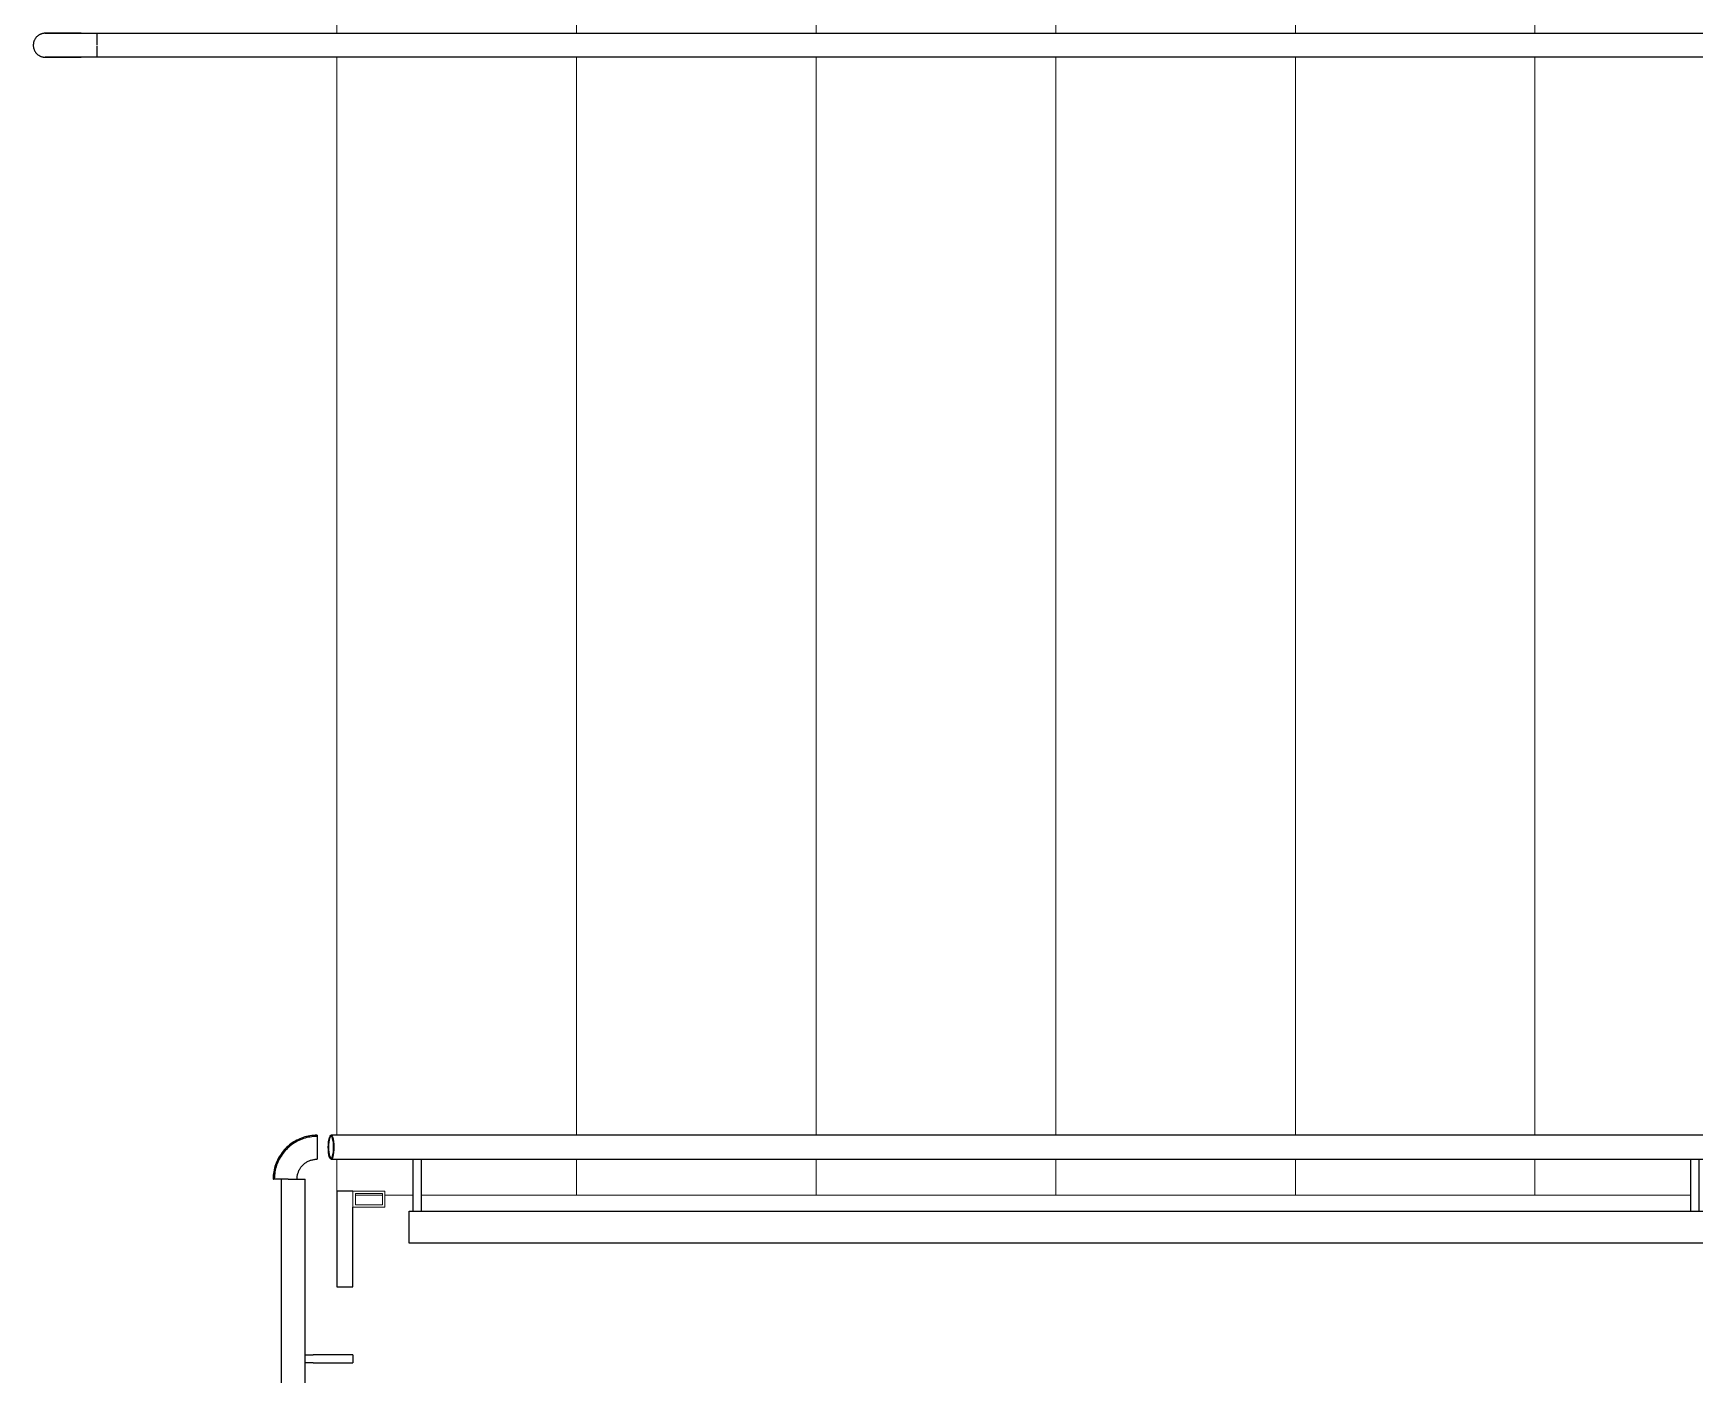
# Model space of a CAD drawing. Header units: millimetres. Extents: x -213536 to 1564669, y -45299 to 942238.
# Drawn here: x 526686 to 528766, y 530377 to 532057 of the extents above; entities that cross this region are included whole.
import ezdxf

# ---------------------------------------------------------------- set-up
doc = ezdxf.new("R2010")
doc.units = ezdxf.units.MM
for name, color, linetype, lineweight in [('0-1', 7, 'Continuous', 5), ('0-2', 7, 'Continuous', 9), ('3) ЖБ 4м', 3, 'Continuous', 30), ('Контуры', 7, 'Continuous', 9), ('Линии подступенков', 7, 'Continuous', 9), ('Линии свеса', 7, 'Continuous', 9), ('Ограждение-1', 7, 'Continuous', 25)]:
    doc.layers.add(name, color=color, linetype=linetype, lineweight=lineweight)
doc.layers.add('Ограждение-2', color=9, linetype='Continuous', lineweight=9, true_color=0x808080)
doc.layers.get('0-2').off()

# ---------------------------------------------------------------- blocks, each defined once
blk = doc.blocks.new('О_Элемент ограждения_Обод_Труба_ГОСТ 86451 - О_Элемент ограждения_Обод_Труба_ГОСТ 8645-68 2-33131217-АИ2_03_План отделки стен 3-го этажа _Часть 1_')
at = {"layer": 'Ограждение-2'}
for p, q in [((-1800, 20), (-1820, 20)), ((-1820, 20), (-1820, -20)), ((-1817, 17), (-1803, 17)), ((-1817, -17), (-1817, 17)), ((-1803, 17), (-1803, -17)), ((-1800, -20), (-1800, 20)), ((0, 20), (-20, 20)), ((-20, 20), (-20, -20)), ((-17, 17), (-3, 17)), ((-17, -17), (-17, 17)), ((-3, 17), (-3, -17)), ((0, -20), (0, 20)), ((-1820, -20), (-1800, -20)), ((-1803, -17), (-1817, -17)), ((-20, -20), (0, -20)), ((-3, -17), (-17, -17))]:
    blk.add_line(p, q, dxfattribs=at)
blk = doc.blocks.new('О_Полоса_Трапеция прямоугольная_Прокат_ГОСТ 1031 - Крепежная пластина-21434436-АИ2_03_План отделки стен 3-го этажа _Часть 1_')
at = {"layer": 'Ограждение-1'}
for p, q in [((97900, 85705), (97900, 85585)), ((97920, 85705), (97900, 85705)), ((97920, 85585), (97920, 85685)), ((97900, 85585), (97920, 85585))]:
    blk.add_line(p, q, dxfattribs=at)
blk = doc.blocks.new('О_Элемент поручня_Площадочный_Двухуровневый_ГОСТ 8732-78 - О_Элемент поручня_Площадочный_Двухуровневый_ГОСТ 8732-78 2-33683548-АИ2_03_План отделки стен 3-го этажа _Часть 1_')
at = {"layer": 'Ограждение-1'}
for p, q in [((310, 40), (0, 40)), ((0, 25), (0, 40)), ((0, 18.8), (0, 25)), ((0, 10), (310, 10))]:
    blk.add_line(p, q, dxfattribs=at)
at = {"layer": 'Ограждение-1', "flags": 128}
for points in [[(310, 40), (312.2, 40), (314.4, 40), (315.6, 40)], [(365, 40), (365, 40), (364.8, 40), (364.6, 40), (364.3, 40), (363.9, 40), (363.4, 40), (362.9, 40), (362.2, 40), (361.5, 40), (360.7, 40), (359.8, 40), (358.8, 40), (357.7, 40), (356.6, 40), (355.4, 40), (354.1, 40), (352.8, 40), (351.3, 40), (349.9, 40), (348.3, 40), (346.7, 40), (345, 40), (343.3, 40), (341.5, 40), (339.7, 40), (337.8, 40), (335.9, 40), (334, 40), (332, 40), (329.9, 40), (327.9, 40), (325.8, 40), (323.6, 40), (321.5, 40), (319.3, 40), (317.2, 40), (315, 40), (312.8, 40), (310.6, 40), (310, 40)], [(316.6, 40), (318.8, 40), (320.9, 40), (323.1, 40), (325.2, 40), (327.3, 40), (329.4, 40), (331.4, 40), (333.4, 40), (335.4, 40), (337.3, 40), (339.2, 40), (341.1, 40)], [(342.8, 40), (344.6, 40), (346.3, 40), (347.9, 40), (349.5, 40), (351, 40), (352.4, 40), (353.8, 40), (355.1, 40), (356.3, 40), (357.4, 40), (358.5, 40), (359.5, 40), (360.4, 40), (361.3, 40), (362, 40), (362.7, 40), (363.3, 40), (363.8, 40), (364.2, 40), (364.5, 40), (364.8, 40), (364.9, 40), (365, 40), (365, 40)], [(365, 40), (365.6, 40), (366.2, 40), (366.8, 39.9), (367.4, 39.8), (368, 39.7), (368.6, 39.6), (369.1, 39.4), (369.7, 39.2), (370.3, 39), (370.8, 38.8), (371.4, 38.6), (371.9, 38.3), (372.5, 38)], [(375.8, 35.5), (376.2, 35), (376.6, 34.6), (376.9, 34.1), (377.3, 33.6)], [(310, 10), (312.2, 10), (314.4, 10), (316.6, 10), (318.8, 10), (320.9, 10), (323.1, 10), (325.2, 10), (327.3, 10), (329.4, 10), (331.4, 10), (333.4, 10), (335.4, 10), (337.3, 10), (339.2, 10), (341.1, 10), (342.8, 10), (344.6, 10), (346.3, 10), (347.9, 10), (349.5, 10), (351, 10), (352.4, 10), (353.8, 10), (355.1, 10), (356.3, 10), (357.4, 10), (358.5, 10), (359.5, 10), (360.4, 10), (361.3, 10), (362, 10), (362.7, 10), (363.3, 10), (363.8, 10), (364.2, 10), (364.5, 10), (364.8, 10), (364.9, 10), (365, 10), (365, 10)], [(315, 10), (312.8, 10), (310.6, 10)], [(365, 10), (365, 10), (364.8, 10), (364.6, 10), (364.3, 10), (363.9, 10), (363.4, 10), (362.9, 10), (362.2, 10), (361.5, 10), (360.7, 10), (359.8, 10), (358.8, 10), (357.7, 10), (356.6, 10), (355.4, 10), (354.1, 10), (352.8, 10), (351.3, 10), (349.9, 10), (348.3, 10), (346.7, 10), (345, 10), (343.3, 10), (341.5, 10), (339.7, 10), (337.8, 10), (335.9, 10), (334, 10), (332, 10), (329.9, 10), (327.9, 10), (325.8, 10), (323.6, 10), (321.5, 10), (319.3, 10), (317.2, 10), (315.6, 10)], [(372.6, 12.1), (372.1, 11.8), (371.5, 11.5), (371, 11.2), (370.4, 11), (369.9, 10.8), (369.3, 10.6), (368.7, 10.5), (368.1, 10.3), (367.5, 10.2), (367, 10.1), (366.4, 10.1), (365.8, 10), (365.2, 10), (365, 10)], [(377.4, 16.5), (377, 16), (376.7, 15.6), (376.3, 15.1), (375.9, 14.7)]]:
    blk.add_lwpolyline(points, dxfattribs=at)
blk = doc.blocks.new('О_Кронштейн_Форма Г_Круг_ГОСТ 25902 - О_Кронштейн_Форма Г_Круг_ГОСТ 2590-2006-31482956-АИ2_03_План отделки стен 3-го этажа _Часть 1_')
at = {"layer": 'Ограждение-1'}
for p, q in [((97920, 85500), (97870, 85500)), ((97870, 85490), (97920, 85490)), ((97920, 85500), (97920, 85495)), ((97920, 85495), (97920, 85490))]:
    blk.add_line(p, q, dxfattribs=at)
at = {"layer": 'Ограждение-1', "flags": 128}
for points in [[(97860, 85500), (97860.9, 85500), (97861.9, 85500), (97862.8, 85500), (97863.8, 85500), (97864.8, 85500), (97865.8, 85500), (97866.7, 85500), (97867.7, 85500), (97868.7, 85500), (97869.7, 85500), (97870, 85500)], [(97865, 85490), (97864.1, 85490), (97863.1, 85490), (97862.1, 85490), (97861.2, 85490), (97860.3, 85490)], [(97870, 85490), (97869, 85490), (97868, 85490), (97867, 85490), (97866, 85490), (97865, 85490)]]:
    blk.add_lwpolyline(points, dxfattribs=at)
blk = doc.blocks.new('О_Элемент поручня_Загиб_Труба_ГОСТ 87321 - О_Элемент поручня_Загиб_Труба_ГОСТ 8732-78 2-31410517-АИ2_03_План отделки стен 3-го этажа _Часть 1_')
at = {"layer": 'Ограждение-1'}
for p, q in [((97875, 85775), (97875, 85745)), ((97875, 85774.5), (97875, 85775)), ((97875, 85745), (97875, 85745.5)), ((97820, 85720), (97820.5, 85720)), ((97838.9, 85720), (97820, 85720))]:
    blk.add_line(p, q, dxfattribs=at)
at = {"layer": 'Ограждение-1', "flags": 128}
for points in [[(97875, 85775), (97872.8, 85775), (97870.6, 85774.8), (97868.4, 85774.6), (97866.2, 85774.3), (97864.1, 85773.9), (97861.9, 85773.4), (97859.8, 85772.9), (97857.7, 85772.2), (97855.6, 85771.5), (97853.6, 85770.7), (97851.6, 85769.8), (97849.6, 85768.8), (97847.7, 85767.7), (97845.8, 85766.6), (97843.9, 85765.4), (97842.2, 85764.1), (97840.4, 85762.8), (97838.7, 85761.3), (97837.1, 85759.9), (97835.5, 85758.3), (97834, 85756.7), (97832.6, 85755), (97831.2, 85753.3), (97829.9, 85751.5), (97828.7, 85749.7), (97827.6, 85747.8), (97826.5, 85745.9), (97825.5, 85744), (97824.6, 85742), (97823.7, 85739.9), (97823, 85737.9), (97822.3, 85735.8), (97821.7, 85733.6), (97821.2, 85731.5), (97820.8, 85729.3), (97820.5, 85727.2), (97820.2, 85725), (97820.1, 85722.8), (97820, 85720.6), (97820, 85720)], [(97875, 85773.5), (97872.9, 85773.5), (97870.7, 85773.3), (97868.6, 85773.1), (97866.5, 85772.8), (97864.4, 85772.4), (97862.3, 85772), (97860.2, 85771.4), (97858.2, 85770.8), (97856.2, 85770.1), (97854.2, 85769.3), (97852.2, 85768.4), (97850.3, 85767.5), (97848.4, 85766.4), (97846.6, 85765.3), (97844.8, 85764.2), (97843.1, 85762.9), (97841.4, 85761.6), (97839.7, 85760.2), (97838.1, 85758.8), (97836.6, 85757.3), (97835.2, 85755.7), (97833.8, 85754.1), (97832.4, 85752.4), (97831.2, 85750.7), (97830, 85748.9), (97828.9, 85747.1), (97827.8, 85745.2), (97826.8, 85743.3), (97826, 85741.4), (97825.1, 85739.4), (97824.4, 85737.4), (97823.7, 85735.3), (97823.2, 85733.3), (97822.7, 85731.2), (97822.3, 85729.1), (97822, 85727), (97821.7, 85724.9), (97821.6, 85722.7), (97821.5, 85720.6), (97821.5, 85720)], [(97850, 85720), (97850, 85721), (97850.1, 85722), (97850.2, 85723), (97850.3, 85724), (97850.5, 85725), (97850.7, 85725.9), (97851, 85726.9), (97851.3, 85727.9), (97851.6, 85728.8), (97852, 85729.7), (97852.4, 85730.6), (97852.8, 85731.5), (97853.3, 85732.4), (97853.8, 85733.3), (97854.4, 85734.1), (97854.9, 85734.9), (97855.6, 85735.7), (97856.2, 85736.5), (97856.9, 85737.2), (97857.6, 85737.9), (97858.3, 85738.6), (97859.1, 85739.3), (97859.9, 85739.9), (97860.7, 85740.5), (97861.5, 85741), (97862.3, 85741.6), (97863.2, 85742), (97864.1, 85742.5), (97865, 85742.9), (97865.9, 85743.3), (97866.9, 85743.6), (97867.8, 85744), (97868.8, 85744.2), (97869.8, 85744.4), (97870.8, 85744.6), (97871.7, 85744.8), (97872.7, 85744.9), (97873.7, 85745), (97874.7, 85745), (97875, 85745)]]:
    blk.add_lwpolyline(points, dxfattribs=at)
blk = doc.blocks.new('О_Элемент ограждения_Обод_Труба_ГОСТ 8645-68 - О_Элемент ограждения_Обод_Труба_ГОСТ 8645-68-32499150-АИ2_03_План отделки стен 3-го этажа _Часть 1_')
at = {"layer": 'Ограждение-1'}
for p, q in [((-3720, -20), (-3720, 20)), ((-3720, 20), (0, 20)), ((0, -20), (-3720, -20))]:
    blk.add_line(p, q, dxfattribs=at)
blk = doc.blocks.new('О_Элемент поручня_Маршевый_Труба_ГОСТ 8732-78 - О_Элемент поручня_Маршевый_Труба_ГОСТ 8732-78-32499151-АИ2_03_План отделки стен 3-го этажа _Часть 1_')
at = {"layer": 'Ограждение-1'}
for p, q in [((-9.9, 30), (-3926, 30)), ((-3926, 0), (-9.9, 0))]:
    blk.add_line(p, q, dxfattribs=at)
at = {"layer": 'Ограждение-1', "flags": 128}
for points in [[(-3929.5, 15), (-3929.4, 18.6), (-3929.1, 22), (-3928.6, 24.9), (-3928, 27.3), (-3927.2, 29), (-3926.4, 29.9), (-3925.5, 29.9), (-3924.7, 29), (-3923.9, 27.3), (-3923.3, 24.9), (-3922.8, 22), (-3922.5, 18.6), (-3922.4, 15)], [(-3922.8, 15), (-3922.9, 18.2), (-3923.1, 21.3), (-3923.6, 24), (-3924.1, 26.1), (-3924.8, 27.6), (-3925.6, 28.4), (-3926.3, 28.4), (-3927.1, 27.6), (-3927.8, 26.1), (-3928.3, 24), (-3928.8, 21.3), (-3929.1, 18.2), (-3929.1, 15)], [(-3926, 0), (-3926.7, 0.4), (-3927.5, 1.5), (-3928.2, 3.3), (-3928.7, 5.6), (-3929.1, 8.5), (-3929.4, 11.7), (-3929.5, 15)], [(-3929.1, 15), (-3929.1, 11.8), (-3928.8, 8.7), (-3928.3, 6), (-3927.8, 3.9), (-3927.1, 2.4), (-3926.3, 1.6), (-3925.6, 1.6), (-3924.8, 2.4), (-3924.1, 3.9), (-3923.6, 6), (-3923.1, 8.7), (-3922.9, 11.8), (-3922.8, 15)], [(-3922.4, 15), (-3922.5, 11.7), (-3922.8, 8.5), (-3923.2, 5.6), (-3923.7, 3.3), (-3924.4, 1.5), (-3925.2, 0.4), (-3926, 0)]]:
    blk.add_lwpolyline(points, dxfattribs=at)
blk = doc.blocks.new('О_Кронштейн_Форма Г_Круг_ГОСТ 2590-2006 - О_Кронштейн_Форма Г_Круг_ГОСТ 2590-2006-32499148-АИ2_03_План отделки стен 3-го этажа _Часть 1_')
at = {"layer": 'Ограждение-1'}
for p, q in [((101595.2, 85680), (101595.2, 85735)), ((101605.2, 85735), (101605.2, 85680))]:
    blk.add_line(p, q, dxfattribs=at)
at = {"layer": 'Ограждение-1', "flags": 128}
for points in [[(101595.2, 85735), (101595.2, 85736), (101595.2, 85737), (101595.2, 85738), (101595.2, 85739), (101595.2, 85740), (101595.2, 85740.9), (101595.2, 85741.9), (101595.2, 85742.9), (101595.2, 85743.8), (101595.2, 85744.7)], [(101605.2, 85745), (101605.2, 85744.1), (101605.2, 85743.1), (101605.2, 85742.2), (101605.2, 85741.2), (101605.2, 85740.2), (101605.2, 85739.2), (101605.2, 85738.3), (101605.2, 85737.3), (101605.2, 85736.3), (101605.2, 85735.3), (101605.2, 85735)]]:
    blk.add_lwpolyline(points, dxfattribs=at)
blk = doc.blocks.new('О_Общий_Элемент поручня_Площадочный_Двухуровневый_С подрезкой_ГОСТ 8732-78 - О_Общий_Элемент поручня_Площадочный_Двухуровневый_С подрезкой_ГОСТ 8732-78-31370357-АИ2_03_План отделки стен 3-го этажа _Часть 1_')
at = {"layer": 'Ограждение-1'}
for p, q in [((0, -10), (20, -10)), ((20, -40), (0, -40))]:
    blk.add_line(p, q, dxfattribs=at)
at = {"layer": 'Ограждение-1', "flags": 128}
for points in [[(20, -10), (21.8, -10), (23.6, -10), (25.4, -10), (27.2, -10), (28.9, -10), (30.7, -10), (32.4, -10), (34.2, -10), (35.9, -10), (37.5, -10), (39.2, -10), (40.8, -10), (42.4, -10), (43.9, -10), (45.4, -10), (46.9, -10), (48.3, -10), (49.7, -10), (51, -10), (52.3, -10), (53.5, -10), (54.7, -10), (55.8, -10), (56.9, -10), (57.9, -10), (58.8, -10), (59.7, -10), (60.5, -10), (61.3, -10), (61.9, -10), (62.6, -10), (63.1, -10), (63.6, -10), (64, -10), (64.3, -10), (64.6, -10), (64.8, -10), (64.9, -10), (65, -10), (65, -10)], [(65, -10), (65, -10), (64.9, -10), (64.7, -10), (64.4, -10), (64.1, -10), (63.7, -10), (63.2, -10), (62.7, -10), (62.1, -10), (61.4, -10), (60.7, -10), (59.9, -10), (59.1, -10), (58.1, -10), (57.1, -10), (56.1, -10), (55, -10), (53.8, -10), (52.6, -10), (51.4, -10), (50, -10), (48.7, -10), (47.3, -10), (45.8, -10), (44.3, -10), (42.8, -10), (41.2, -10), (39.6, -10), (38, -10), (36.3, -10), (34.6, -10), (32.9, -10), (31.2, -10), (29.4, -10), (27.6, -10), (25.9, -10), (24.1, -10), (22.3, -10), (20.5, -10), (20, -10)], [(80, -25), (80, -24.4), (80, -23.8), (79.9, -23.2), (79.8, -22.6), (79.7, -22), (79.6, -21.4), (79.4, -20.9), (79.2, -20.3), (79, -19.7), (78.8, -19.2), (78.6, -18.6), (78.3, -18.1), (78, -17.5), (77.7, -17), (77.4, -16.5), (77, -16), (76.7, -15.6), (76.3, -15.1), (75.9, -14.7), (75.5, -14.2), (75, -13.8), (74.6, -13.4), (74.1, -13.1), (73.6, -12.7), (73.1, -12.4), (72.6, -12.1), (72.1, -11.8), (71.5, -11.5), (71, -11.2), (70.4, -11), (69.9, -10.8), (69.3, -10.6), (68.7, -10.5), (68.1, -10.3), (67.5, -10.2), (67, -10.1), (66.4, -10.1), (65.8, -10), (65.2, -10), (65, -10)], [(65, -40), (65, -40), (64.9, -40), (64.7, -40), (64.4, -40), (64.1, -40), (63.7, -40), (63.2, -40), (62.7, -40), (62.1, -40), (61.4, -40), (60.7, -40), (59.9, -40), (59.1, -40), (58.1, -40), (57.1, -40), (56.1, -40), (55, -40), (53.8, -40), (52.6, -40), (51.4, -40), (50, -40), (48.7, -40), (47.3, -40), (45.8, -40), (44.3, -40), (42.8, -40), (41.2, -40), (39.6, -40), (38, -40), (36.3, -40), (34.6, -40), (32.9, -40), (31.2, -40), (29.4, -40), (27.6, -40), (25.9, -40), (24.1, -40), (22.3, -40), (20.5, -40), (20, -40)], [(20, -40), (21.8, -40), (23.6, -40), (25.4, -40), (27.2, -40), (28.9, -40), (30.7, -40), (32.4, -40), (34.2, -40), (35.9, -40), (37.5, -40), (39.2, -40), (40.8, -40), (42.4, -40), (43.9, -40), (45.4, -40), (46.9, -40), (48.3, -40), (49.7, -40), (51, -40), (52.3, -40), (53.5, -40), (54.7, -40), (55.8, -40), (56.9, -40), (57.9, -40), (58.8, -40), (59.7, -40), (60.5, -40), (61.3, -40), (61.9, -40), (62.6, -40), (63.1, -40), (63.6, -40), (64, -40), (64.3, -40), (64.6, -40), (64.8, -40), (64.9, -40), (65, -40), (65, -40)], [(65, -40), (65.6, -40), (66.2, -40), (66.8, -39.9), (67.4, -39.8), (68, -39.7), (68.6, -39.6), (69.1, -39.4), (69.7, -39.2), (70.3, -39), (70.8, -38.8), (71.4, -38.6), (71.9, -38.3), (72.5, -38), (73, -37.7), (73.5, -37.4), (74, -37), (74.4, -36.7), (74.9, -36.3), (75.3, -35.9), (75.8, -35.5), (76.2, -35), (76.6, -34.6), (76.9, -34.1), (77.3, -33.6), (77.6, -33.1), (77.9, -32.6), (78.2, -32.1), (78.5, -31.5), (78.8, -31), (79, -30.4), (79.2, -29.9), (79.4, -29.3), (79.5, -28.7), (79.7, -28.1), (79.8, -27.5), (79.9, -27), (79.9, -26.4), (80, -25.8), (80, -25.2), (80, -25)]]:
    blk.add_lwpolyline(points, dxfattribs=at)
blk = doc.blocks.new('О_Элемент поручня_Пристенный_Труба_ГОСТ 8732-78 - О_Элемент поручня_Пристенный_Труба_ГОСТ 8732-78-32488292-АИ2_03_План отделки стен 3-го этажа _Часть 1_')
at = {"layer": 'Ограждение-1'}
for p, q in [((-4500, -15), (-4500, 0)), ((-4500, 0), (300, 0)), ((-4500, -30), (-4500, -16.1)), ((300, -30), (-4500, -30))]:
    blk.add_line(p, q, dxfattribs=at)
blk = doc.blocks.new('0125-Р-ОО-Ш2-АР-о_23_10_2024_rvt-1-АИ2_03_План отделки стен 3-го этажа _Часть 1_')
at = {"layer": 'Контуры'}
for p, q in [((97900, 87155), (97900, 87250)), ((97900, 85774.9), (97900, 87125)), ((97900, 85700), (97900, 85745)), ((97957, 85700), (97923, 85700)), ((97995.4, 85700), (97960, 85700)), ((98200, 85700), (98004.9, 85700)), ((98500, 85700), (98200, 85700)), ((98800, 85700), (98500, 85700)), ((99100, 85700), (98800, 85700)), ((99400, 85700), (99100, 85700)), ((99595.4, 85700), (99400, 85700))]:
    blk.add_line(p, q, dxfattribs=at)
at = {"layer": 'Линии подступенков'}
for p, q in [((98200, 87155), (98200, 87250)), ((98500, 87155), (98500, 87250)), ((98800, 87155), (98800, 87250)), ((99100, 87155), (99100, 87250)), ((99400, 87155), (99400, 87250)), ((98200, 85774.9), (98200, 87125)), ((98500, 85774.8), (98500, 87125)), ((98800, 85774.8), (98800, 87125)), ((99100, 85774.8), (99100, 87125)), ((99400, 85774.8), (99400, 87125)), ((98200, 85700), (98200, 85745)), ((98500, 85700), (98500, 85745.1)), ((98800, 85700), (98800, 85745.1)), ((99100, 85700), (99100, 85745.1)), ((99400, 85700), (99400, 85745.4))]:
    blk.add_line(p, q, dxfattribs=at)
at = {"layer": 'Линии свеса'}
for p, q in [((98200, 87155), (98200, 87250)), ((98500, 87155), (98500, 87250)), ((98800, 87155), (98800, 87250)), ((99100, 87155), (99100, 87250)), ((99400, 87155), (99400, 87250)), ((98200, 85774.9), (98200, 87125)), ((98500, 85774.8), (98500, 87125)), ((98800, 85774.8), (98800, 87125)), ((99100, 85774.8), (99100, 87125)), ((99400, 85774.8), (99400, 87125)), ((98200, 85700), (98200, 85745)), ((98500, 85700), (98500, 85745.1)), ((98800, 85700), (98800, 85745.1)), ((99100, 85700), (99100, 85745.1)), ((99400, 85700), (99400, 85745.4))]:
    blk.add_line(p, q, dxfattribs=at)
at = {"layer": '0-2'}
for name, p, rotation in [('О_Общий_Элемент поручня_Площадочный_Двухуровневый_С подрезкой_ГОСТ 8732-78 - О_Общий_Элемент поручня_Площадочный_Двухуровневый_С подрезкой_ГОСТ 8732-78-31370357-АИ2_03_План отделки стен 3-го этажа _Часть 1_', (97599.7, 87115), 180), ('О_Элемент поручня_Площадочный_Двухуровневый_ГОСТ 8732-78 - О_Элемент поручня_Площадочный_Двухуровневый_ГОСТ 8732-78 2-33683548-АИ2_03_План отделки стен 3-го этажа _Часть 1_', (97820, 85720), 269.9999999999999), ('О_Элемент ограждения_Обод_Труба_ГОСТ 86451 - О_Элемент ограждения_Обод_Труба_ГОСТ 8645-68 2-33131217-АИ2_03_План отделки стен 3-го этажа _Часть 1_', (97940, 85705), 90.00000000000011)]:
    blk.add_blockref(name, p, dxfattribs=dict(at, rotation=rotation))
for name, p in [('О_Элемент поручня_Пристенный_Труба_ГОСТ 8732-78 - О_Элемент поручня_Пристенный_Труба_ГОСТ 8732-78-32488292-АИ2_03_План отделки стен 3-го этажа _Часть 1_', (102099.7, 87155)), ('О_Элемент поручня_Загиб_Труба_ГОСТ 87321 - О_Элемент поручня_Загиб_Труба_ГОСТ 8732-78 2-31410517-АИ2_03_План отделки стен 3-го этажа _Часть 1_', (0, 0)), ('О_Элемент поручня_Маршевый_Труба_ГОСТ 8732-78 - О_Элемент поручня_Маршевый_Труба_ГОСТ 8732-78-32499151-АИ2_03_План отделки стен 3-го этажа _Часть 1_', (101818.6, 85745)), ('О_Кронштейн_Форма Г_Круг_ГОСТ 2590-2006 - О_Кронштейн_Форма Г_Круг_ГОСТ 2590-2006-32499148-АИ2_03_План отделки стен 3-го этажа _Часть 1_', (-3600, 0)), ('О_Кронштейн_Форма Г_Круг_ГОСТ 2590-2006 - О_Кронштейн_Форма Г_Круг_ГОСТ 2590-2006-32499148-АИ2_03_План отделки стен 3-го этажа _Часть 1_', (-2000, 0)), ('О_Полоса_Трапеция прямоугольная_Прокат_ГОСТ 1031 - Крепежная пластина-21434436-АИ2_03_План отделки стен 3-го этажа _Часть 1_', (0, 0)), ('О_Элемент ограждения_Обод_Труба_ГОСТ 8645-68 - О_Элемент ограждения_Обод_Труба_ГОСТ 8645-68-32499150-АИ2_03_План отделки стен 3-го этажа _Часть 1_', (101710.2, 85660)), ('О_Кронштейн_Форма Г_Круг_ГОСТ 25902 - О_Кронштейн_Форма Г_Круг_ГОСТ 2590-2006-31482956-АИ2_03_План отделки стен 3-го этажа _Часть 1_', (0, 0))]:
    blk.add_blockref(name, p, dxfattribs=at)
blk = doc.blocks.new('3этВверх')
at = {"layer": '0-1'}
blk.add_blockref('0125-Р-ОО-Ш2-АР-о_23_10_2024_rvt-1-АИ2_03_План отделки стен 3-го этажа _Часть 1_', (429166, 444902.4), dxfattribs=at)

msp = doc.modelspace()

# ---------------------------------------------------------------- block references
at = {"layer": '3) ЖБ 4м'}
msp.add_blockref('3этВверх', (0, 0), dxfattribs=at)

doc.saveas('drawing.dxf')
